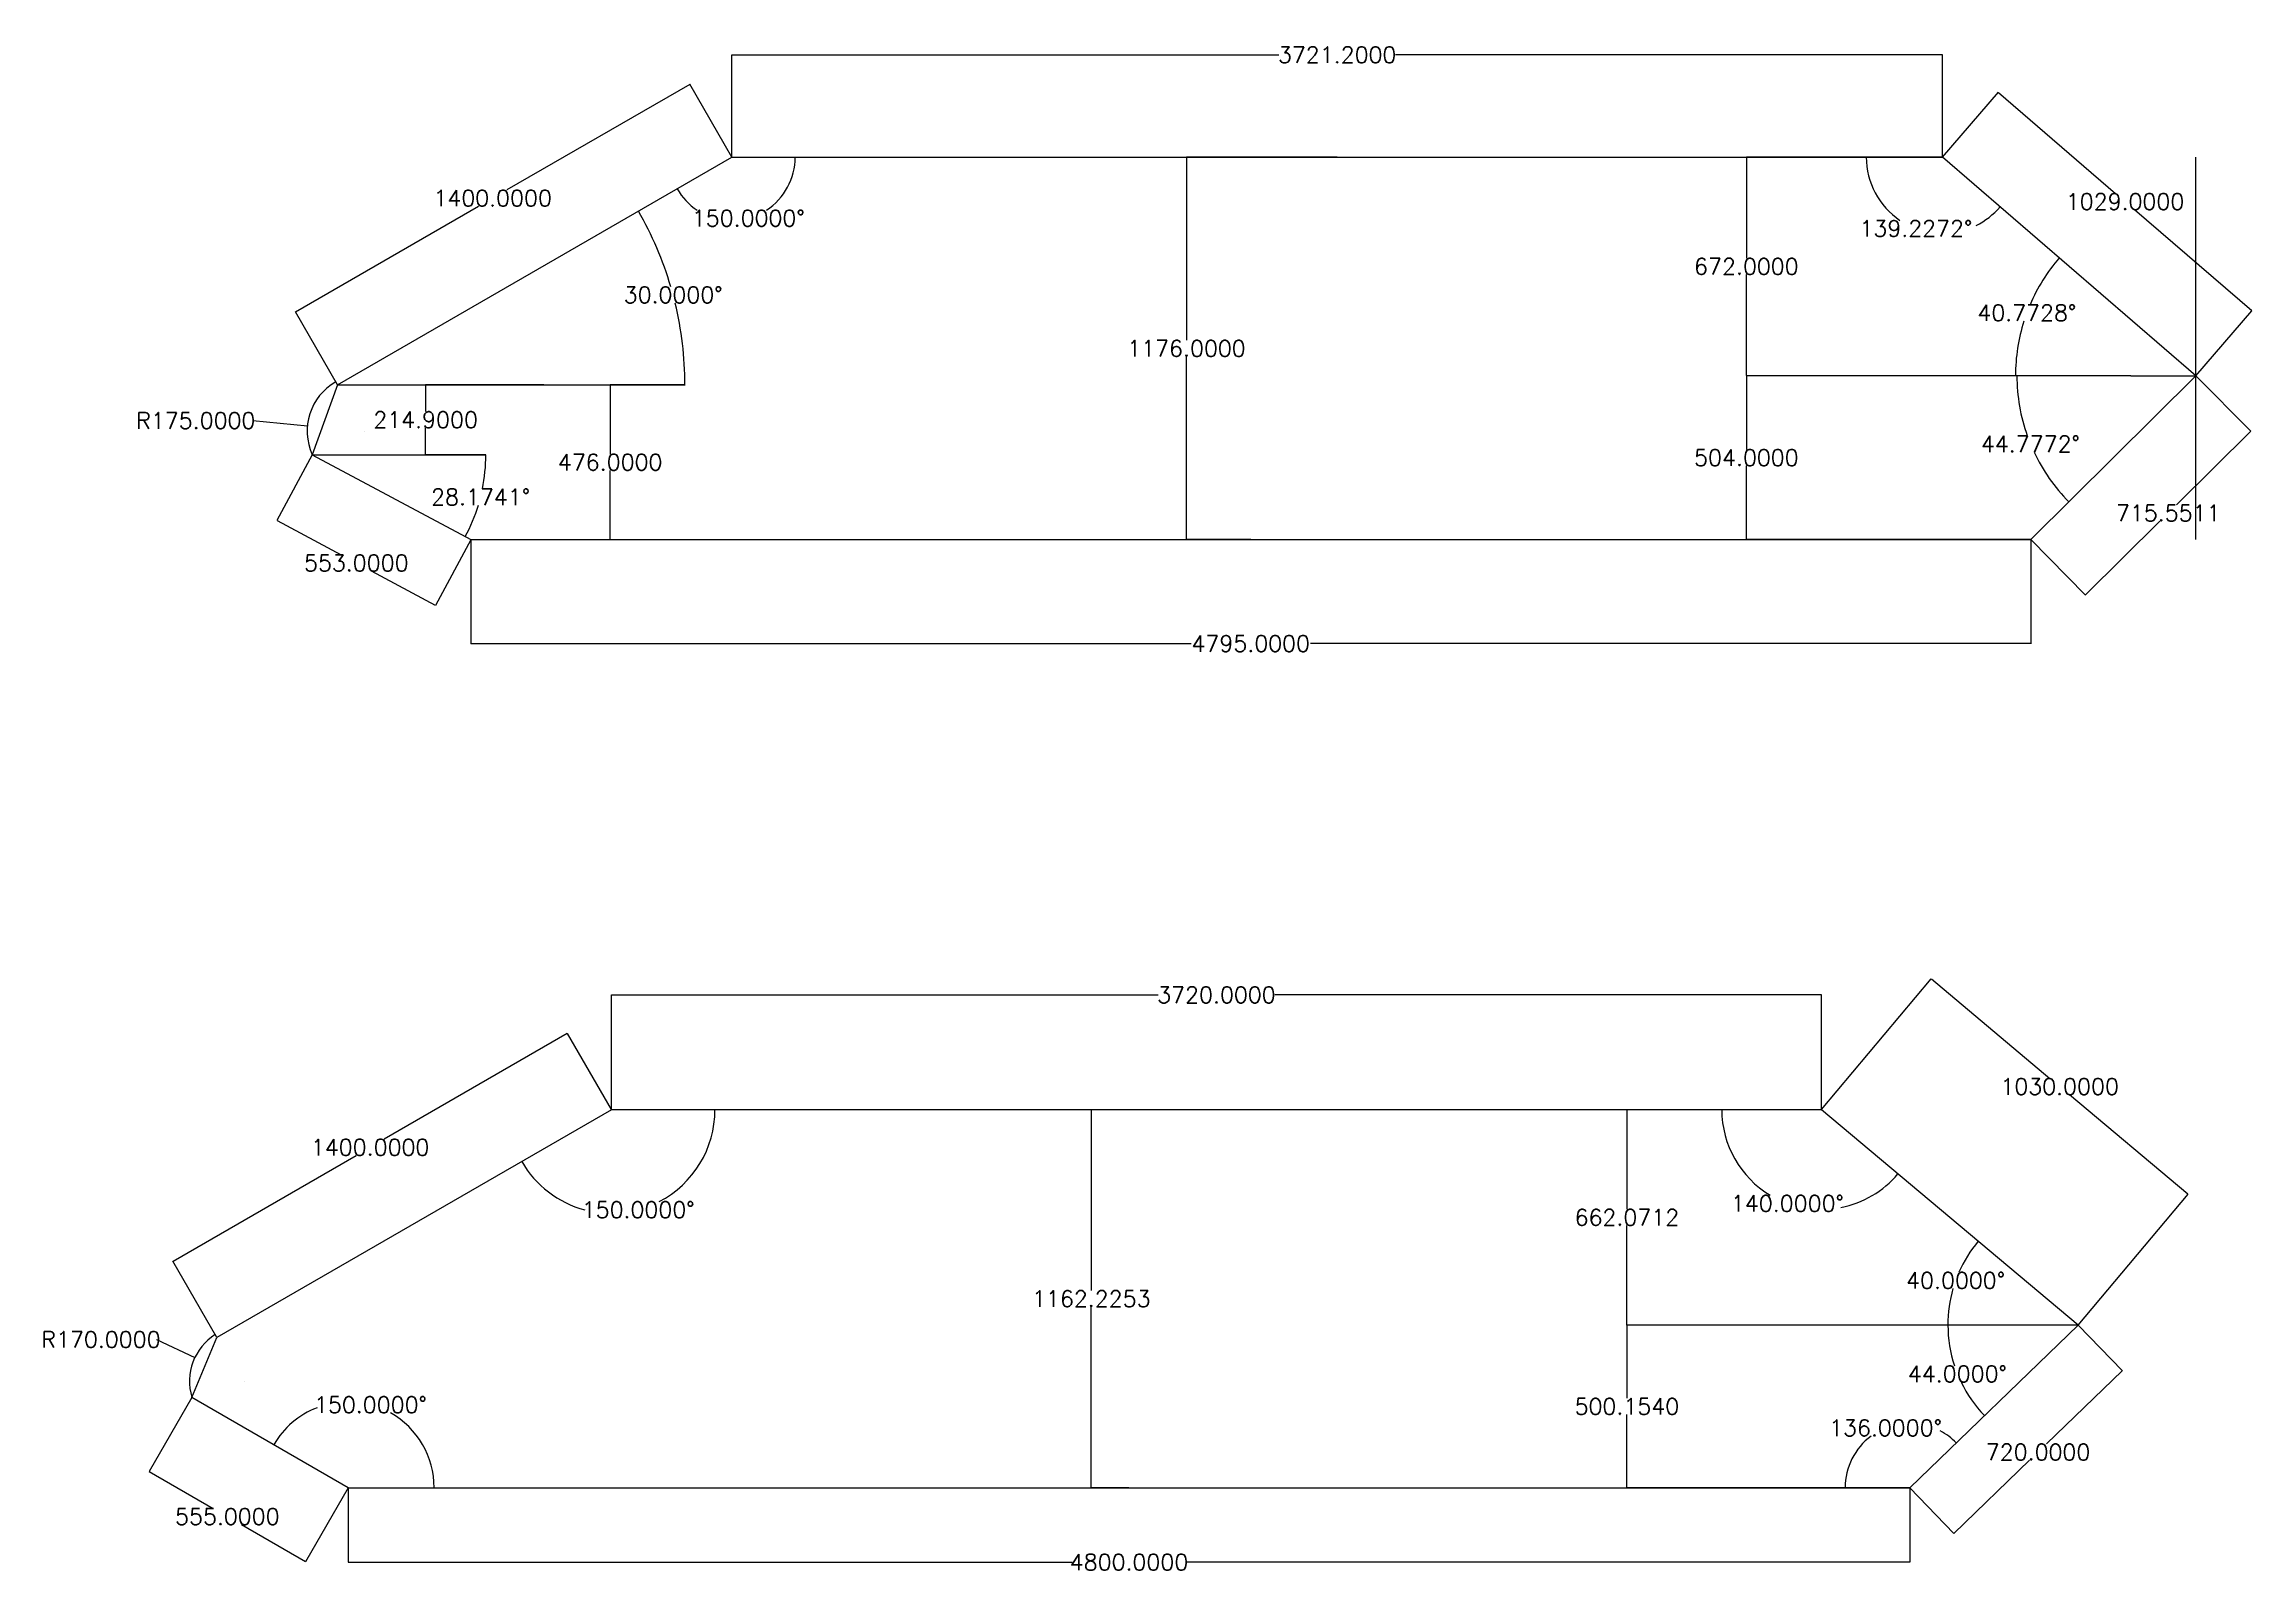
# Model space of a CAD drawing. Extents: x -935 to 5852, y -262 to 4438.
import ezdxf

# ---------------------------------------------------------------- set-up
doc = ezdxf.new("R2010")
doc.units = 0
doc.header["$MEASUREMENT"] = 0
doc.layers.get('0').update_dxf_attribs({"linetype": 'CONTINUOUS'})
doc.layers.get('DEFPOINTS').update_dxf_attribs({"linetype": 'CONTINUOUS'})
doc.styles.get("Standard").update_dxf_attribs({"font": 'TXT.SHX', "height": 50, "bigfont": 'BIGFONT.SHX'})
doc.dimstyles.get("Standard").update_dxf_attribs({"dimtxt": 0.18, "dimasz": 0.18, "dimexe": 0.18, "dimexo": 0.0625, "dimgap": 0.09, "dimtad": 0, "dimtih": 1, "dimtoh": 1, "dimdec": 4, "dimzin": 0, "dimtxsty": 'STANDARD', "dimcen": 0.09, "dimazin": 3, "dimtfac": 1, "dimtdec": 4, "dimtofl": 0, "dimtmove": 0, "dimatfit": 3, "dimtolj": 1, "dimtzin": 0})

# ---------------------------------------------------------------- blocks, each defined once
blk = doc.blocks.new('*D14')
at = {"color": 0, "linetype": 'BYBLOCK'}
for p, q in [((-3095, 1699.9), (-3095, 1380.2)), ((1700, 1699.9), (1700, 1380.2)), ((-3094.8, 1380.4), (-880.9, 1380.4)), ((1699.8, 1380.4), (-514.1, 1380.4))]:
    blk.add_line(p, q, dxfattribs=at)
for points in [[(-3094.8, 1380.5), (-3094.8, 1380.4), (-3095, 1380.4)], [(1699.8, 1380.5), (1699.8, 1380.4), (1700, 1380.4)]]:
    blk.add_solid(points, dxfattribs=at)
at = {"layer": 'DEFPOINTS', "color": 0, "linetype": 'BYBLOCK'}
for p in [(-3095, 1700), (1700, 1700), (1700, 1380.4)]:
    blk.add_point(p, dxfattribs=at)
at = {"color": 0, "linetype": 'BYBLOCK', "insert": (-697.5, 1380.4), "char_height": 50, "attachment_point": 5}
blk.add_mtext('\\A1;4795.0000', dxfattribs=at)
blk = doc.blocks.new('*D15')
at = {"color": 0, "linetype": 'BYBLOCK'}
for p, q in [((2208, 2204), (2376.8, 2033.8)), ((2376.6, 2033.8), (2148, 1807)), ((1700, 1700), (1868.9, 1529.8)), ((1868.9, 1530.1), (2097.4, 1756.8))]:
    blk.add_line(p, q, dxfattribs=at)
for points in [[(2376.5, 2033.8), (2376.6, 2033.8), (2376.7, 2033.9)], [(1868.9, 1530.1), (1868.9, 1530), (1868.7, 1529.9)]]:
    blk.add_solid(points, dxfattribs=at)
at = {"layer": 'DEFPOINTS', "color": 0, "linetype": 'BYBLOCK'}
for p in [(2207.9, 2204), (2376.7, 2033.9), (1700, 1700)]:
    blk.add_point(p, dxfattribs=at)
at = {"color": 0, "linetype": 'BYBLOCK', "insert": (2122.7, 1781.9), "char_height": 50, "attachment_point": 5}
blk.add_mtext('\\A1;715.5511', dxfattribs=at)
blk = doc.blocks.new('*D16')
at = {"color": 0, "linetype": 'BYBLOCK'}
for p, q in [((1428.7, 2876), (1600.5, 3075.3)), ((1600.5, 3075), (1960.9, 2764.2)), ((2379.5, 2403.2), (2019.1, 2714)), ((2208, 2204), (2379.8, 2403.3))]:
    blk.add_line(p, q, dxfattribs=at)
for points in [[(1600.5, 3075), (1600.5, 3075), (1600.4, 3075.1)], [(2379.5, 2403.3), (2379.5, 2403.2), (2379.7, 2403.1)]]:
    blk.add_solid(points, dxfattribs=at)
at = {"layer": 'DEFPOINTS', "color": 0, "linetype": 'BYBLOCK'}
for p in [(1600.4, 3075.1), (1428.7, 2876), (2207.9, 2204)]:
    blk.add_point(p, dxfattribs=at)
at = {"color": 0, "linetype": 'BYBLOCK', "insert": (1990, 2739.1), "char_height": 50, "attachment_point": 5}
blk.add_mtext('\\A1;1029.0000', dxfattribs=at)
blk = doc.blocks.new('*D17')
at = {"color": 0, "linetype": 'BYBLOCK'}
for p, q in [((-2292.5, 2876.1), (-2292.5, 3190.6)), ((-2292.4, 3190.4), (-611.2, 3190.4)), ((1428.5, 3190.4), (-252.7, 3190.4)), ((1428.7, 2876.1), (1428.7, 3190.6))]:
    blk.add_line(p, q, dxfattribs=at)
for points in [[(-2292.4, 3190.5), (-2292.4, 3190.4), (-2292.5, 3190.4)], [(1428.5, 3190.5), (1428.5, 3190.4), (1428.7, 3190.4)]]:
    blk.add_solid(points, dxfattribs=at)
at = {"layer": 'DEFPOINTS', "color": 0, "linetype": 'BYBLOCK'}
for p in [(1428.7, 3190.4), (-2292.5, 2876), (1428.7, 2876)]:
    blk.add_point(p, dxfattribs=at)
at = {"color": 0, "linetype": 'BYBLOCK', "insert": (-431.9, 3190.4), "char_height": 50, "attachment_point": 5}
blk.add_mtext('\\A1;3721.2000', dxfattribs=at)
blk = doc.blocks.new('*D18')
at = {"color": 0, "linetype": 'BYBLOCK'}
for p, q in [((-2421.9, 3099.7), (-2984.5, 2774.9)), ((-2292.6, 2876.1), (-2421.8, 3099.9)), ((-3634, 2399.9), (-3071.4, 2724.7)), ((-3505, 2176.1), (-3634.3, 2399.9))]:
    blk.add_line(p, q, dxfattribs=at)
for points in [[(-2421.9, 3099.7), (-2421.9, 3099.7), (-2421.7, 3099.8)], [(-3634, 2399.9), (-3634, 2399.9), (-3634.2, 2399.8)]]:
    blk.add_solid(points, dxfattribs=at)
at = {"layer": 'DEFPOINTS', "color": 0, "linetype": 'BYBLOCK'}
for p in [(-2421.7, 3099.8), (-2292.5, 2876), (-3505, 2176)]:
    blk.add_point(p, dxfattribs=at)
at = {"color": 0, "linetype": 'BYBLOCK', "insert": (-3028, 2749.8), "char_height": 50, "attachment_point": 5}
blk.add_mtext('\\A1;1400.0000', dxfattribs=at)
blk = doc.blocks.new('*D19')
at = {"color": 0, "linetype": 'BYBLOCK'}
for p, q in [((-3582.5, 1961), (-3691, 1758.6)), ((-3690.7, 1758.6), (-3494, 1653.3)), ((-3095, 1699.9), (-3203.5, 1497.5)), ((-3203.6, 1497.7), (-3400.3, 1603.1))]:
    blk.add_line(p, q, dxfattribs=at)
for points in [[(-3690.7, 1758.7), (-3690.7, 1758.6), (-3690.9, 1758.7)], [(-3203.5, 1497.7), (-3203.6, 1497.7), (-3203.4, 1497.6)]]:
    blk.add_solid(points, dxfattribs=at)
at = {"layer": 'DEFPOINTS', "color": 0, "linetype": 'BYBLOCK'}
for p in [(-3582.5, 1961.1), (-3690.9, 1758.7), (-3095, 1700)]:
    blk.add_point(p, dxfattribs=at)
at = {"color": 0, "linetype": 'BYBLOCK', "insert": (-3447.1, 1628.2), "char_height": 50, "attachment_point": 5}
blk.add_mtext('\\A1;553.0000', dxfattribs=at)
blk = doc.blocks.new('*D20')
at = {"color": 0, "linetype": 'BYBLOCK'}
blk.add_line((-3304.9, 2176), (-2436.5, 2176), dxfattribs=at)
for start, end in [(16.39789, 29.99035), (0.00965, 13.61119)]:
    blk.add_arc((-3505, 2176), 1068.2, start, end, dxfattribs=at)
for points in [[(-2579.8, 2710), (-2579.7, 2710), (-2579.8, 2710.1)], [(-2436.7, 2176.2), (-2436.8, 2176.2), (-2436.7, 2176)]]:
    blk.add_solid(points, dxfattribs=at)
at = {"layer": 'DEFPOINTS', "color": 0, "linetype": 'BYBLOCK'}
for p in [(-2292.5, 2876), (-2453, 2361.5), (-3505, 2176), (-3505, 2176), (-3305, 2176)]:
    blk.add_point(p, dxfattribs=at)
at = {"color": 0, "linetype": 'BYBLOCK', "insert": (-2473.1, 2452.5), "char_height": 50, "attachment_point": 5}
blk.add_mtext('\\A1;30.0000°', dxfattribs=at)
blk = doc.blocks.new('*D21')
at = {"color": 0, "linetype": 'BYBLOCK'}
blk.add_line((-3382.4, 1961.1), (-3048.6, 1961.1), dxfattribs=at)
for start, end in [(348.67461, 359.98067), (331.84525, 343.11747)]:
    blk.add_arc((-3582.5, 1961.1), 533.7, start, end, dxfattribs=at)
for points in [[(-3048.8, 1960.9), (-3048.8, 1960.9), (-3048.8, 1961.1)], [(-3111.9, 1709.3), (-3112, 1709.3), (-3112, 1709.1)]]:
    blk.add_solid(points, dxfattribs=at)
at = {"layer": 'DEFPOINTS', "color": 0, "linetype": 'BYBLOCK'}
for p in [(-3582.5, 1961.1), (-3582.5, 1961.1), (-3382.5, 1961.1), (-3077.2, 1789.3), (-3095, 1700)]:
    blk.add_point(p, dxfattribs=at)
at = {"color": 0, "linetype": 'BYBLOCK', "insert": (-3064.9, 1831.2), "char_height": 50, "attachment_point": 5}
blk.add_mtext('\\A1;28.1741°', dxfattribs=at)
blk = doc.blocks.new('*D22')
at = {"color": 0, "linetype": 'BYBLOCK'}
blk.add_line((2007.9, 2204), (1657.5, 2204), dxfattribs=at)
for start, end in [(180.01874, 199.59038), (205.24438, 224.75849)]:
    blk.add_arc((2207.9, 2204), 550.3, start, end, dxfattribs=at)
for points in [[(1657.6, 2203.8), (1657.7, 2203.8), (1657.6, 2204)], [(1817.2, 1816.5), (1817.2, 1816.5), (1817.3, 1816.4)]]:
    blk.add_solid(points, dxfattribs=at)
at = {"layer": 'DEFPOINTS', "color": 0, "linetype": 'BYBLOCK'}
for p in [(2007.9, 2204), (2207.9, 2204), (2207.9, 2204), (1676.2, 2062.3), (1700, 1700)]:
    blk.add_point(p, dxfattribs=at)
at = {"color": 0, "linetype": 'BYBLOCK', "insert": (1699.1, 1994.4), "char_height": 50, "attachment_point": 5}
blk.add_mtext('\\A1;44.7772°', dxfattribs=at)
blk = doc.blocks.new('*D23')
at = {"color": 0, "linetype": 'BYBLOCK'}
blk.add_line((2007.9, 2204), (1653, 2204), dxfattribs=at)
for start, end in [(139.24579, 156.82263), (162.35488, 179.98141)]:
    blk.add_arc((2207.9, 2204), 554.7, start, end, dxfattribs=at)
for points in [[(1787.7, 2566.2), (1787.7, 2566.1), (1787.8, 2566.3)], [(1653.2, 2204.2), (1653.2, 2204.2), (1653.2, 2204)]]:
    blk.add_solid(points, dxfattribs=at)
at = {"layer": 'DEFPOINTS', "color": 0, "linetype": 'BYBLOCK'}
for p in [(1428.7, 2876), (1714.5, 2457.4), (2007.9, 2204), (2207.9, 2204), (2207.9, 2204)]:
    blk.add_point(p, dxfattribs=at)
at = {"color": 0, "linetype": 'BYBLOCK', "insert": (1688, 2397.2), "char_height": 50, "attachment_point": 5}
blk.add_mtext('\\A1;40.7728°', dxfattribs=at)
blk = doc.blocks.new('*D24')
at = {"color": 0, "linetype": 'BYBLOCK'}
for start, end in [(180.04403, 236.12372), (296.22457, 319.18316)]:
    blk.add_arc((1428.7, 2876), 234.2, start, end, dxfattribs=at)
for points in [[(1194.4, 2875.8), (1194.5, 2875.8), (1194.4, 2876)], [(1605.9, 2722.9), (1605.9, 2722.9), (1606, 2723)]]:
    blk.add_solid(points, dxfattribs=at)
at = {"layer": 'DEFPOINTS', "color": 0, "linetype": 'BYBLOCK'}
for p in [(-2292.5, 2876), (1428.7, 2876), (1428.7, 2876), (1267.2, 2706.4), (2207.9, 2204)]:
    blk.add_point(p, dxfattribs=at)
at = {"color": 0, "linetype": 'BYBLOCK', "insert": (1347.1, 2656.5), "char_height": 50, "attachment_point": 5}
blk.add_mtext('\\A1;139.2272°', dxfattribs=at)
blk = doc.blocks.new('*D25')
at = {"color": 0, "linetype": 'BYBLOCK'}
for start, end in [(303.17143, 359.94702), (210.05298, 236.82857)]:
    blk.add_arc((-2292.5, 2876), 194.7, start, end, dxfattribs=at)
for points in [[(-2097.9, 2875.8), (-2097.8, 2875.8), (-2097.9, 2876)], [(-2461.1, 2778.5), (-2461, 2778.5), (-2461.1, 2778.7)]]:
    blk.add_solid(points, dxfattribs=at)
at = {"layer": 'DEFPOINTS', "color": 0, "linetype": 'BYBLOCK'}
for p in [(-2292.5, 2876), (-2292.5, 2876), (1428.7, 2876), (-2326.3, 2684.3), (-3505, 2176)]:
    blk.add_point(p, dxfattribs=at)
at = {"color": 0, "linetype": 'BYBLOCK', "insert": (-2242.1, 2688), "char_height": 50, "attachment_point": 5}
blk.add_mtext('\\A1;150.0000°', dxfattribs=at)
blk = doc.blocks.new('*D26')
at = {"color": 0, "linetype": 'BYBLOCK'}
for p, q in [((3039.9, 4090.5), (2576.6, 4090.5)), ((2576.8, 4090.3), (2576.8, 3527.6)), ((2576.8, 2914.7), (2576.8, 3477.4)), ((2774.3, 2914.5), (2576.6, 2914.5))]:
    blk.add_line(p, q, dxfattribs=at)
for points in [[(2576.8, 4090.3), (2576.8, 4090.3), (2576.8, 4090.5)], [(2576.8, 2914.7), (2576.8, 2914.7), (2576.8, 2914.5)]]:
    blk.add_solid(points, dxfattribs=at)
at = {"layer": 'DEFPOINTS', "color": 0, "linetype": 'BYBLOCK'}
for p in [(2576.8, 4090.5), (3039.9, 4090.5), (2774.4, 2914.5)]:
    blk.add_point(p, dxfattribs=at)
at = {"color": 0, "linetype": 'BYBLOCK', "insert": (2576.8, 3502.5), "char_height": 50, "attachment_point": 5}
blk.add_mtext('\\A1;1176.0000', dxfattribs=at)
blk = doc.blocks.new('*D27')
at = {"color": 0, "linetype": 'BYBLOCK'}
for p, q in [((1035.3, 3390.5), (805, 3390.5)), ((805.2, 3390.3), (805.2, 3177.6)), ((805.2, 2914.7), (805.2, 3127.4)), ((376.9, 2914.5), (805.4, 2914.5))]:
    blk.add_line(p, q, dxfattribs=at)
for points in [[(805.2, 3390.3), (805.2, 3390.3), (805.2, 3390.5)], [(805.2, 2914.7), (805.2, 2914.7), (805.2, 2914.5)]]:
    blk.add_solid(points, dxfattribs=at)
at = {"layer": 'DEFPOINTS', "color": 0, "linetype": 'BYBLOCK'}
for p in [(805.2, 3390.5), (1035.3, 3390.5), (376.9, 2914.5)]:
    blk.add_point(p, dxfattribs=at)
at = {"color": 0, "linetype": 'BYBLOCK', "insert": (805.2, 3152.5), "char_height": 50, "attachment_point": 5}
blk.add_mtext('\\A1;476.0000', dxfattribs=at)
blk = doc.blocks.new('*D28')
at = {"color": 0, "linetype": 'BYBLOCK'}
for p, q in [((601.1, 3390.5), (237.6, 3390.5)), ((237.8, 3390.3), (237.8, 3308.1)), ((237.8, 3175.8), (237.8, 3258)), ((423, 3175.6), (237.6, 3175.6))]:
    blk.add_line(p, q, dxfattribs=at)
for points in [[(237.8, 3390.3), (237.8, 3390.3), (237.8, 3390.5)], [(237.8, 3175.8), (237.8, 3175.8), (237.8, 3175.6)]]:
    blk.add_solid(points, dxfattribs=at)
at = {"layer": 'DEFPOINTS', "color": 0, "linetype": 'BYBLOCK'}
for p in [(237.8, 3390.5), (601.1, 3390.5), (423, 3175.6)]:
    blk.add_point(p, dxfattribs=at)
at = {"color": 0, "linetype": 'BYBLOCK', "insert": (237.8, 3283.1), "char_height": 50, "attachment_point": 5}
blk.add_mtext('\\A1;214.9000', dxfattribs=at)
blk = doc.blocks.new('*D29')
at = {"color": 0, "linetype": 'BYBLOCK'}
for p, q in [((5479.7, 3418.5), (4297.8, 3418.5)), ((4297.9, 3418.3), (4297.9, 3191.6)), ((4297.9, 2914.7), (4297.9, 3141.4)), ((5171.8, 2914.5), (4297.8, 2914.5))]:
    blk.add_line(p, q, dxfattribs=at)
for points in [[(4297.9, 3418.3), (4298, 3418.3), (4297.9, 3418.5)], [(4297.9, 2914.7), (4298, 2914.7), (4297.9, 2914.5)]]:
    blk.add_solid(points, dxfattribs=at)
at = {"layer": 'DEFPOINTS', "color": 0, "linetype": 'BYBLOCK'}
for p in [(5479.7, 3418.5), (4297.9, 2914.5), (5171.9, 2914.5)]:
    blk.add_point(p, dxfattribs=at)
at = {"color": 0, "linetype": 'BYBLOCK', "insert": (4297.9, 3166.5), "char_height": 50, "attachment_point": 5}
blk.add_mtext('\\A1;504.0000', dxfattribs=at)
blk = doc.blocks.new('*D30')
at = {"color": 0, "linetype": 'BYBLOCK'}
for p, q in [((4900.5, 4090.5), (4297.8, 4090.5)), ((4297.9, 4090.3), (4297.9, 3779.6)), ((4297.9, 3418.7), (4297.9, 3729.4)), ((5479.6, 3418.5), (4297.8, 3418.5))]:
    blk.add_line(p, q, dxfattribs=at)
for points in [[(4297.9, 4090.3), (4298, 4090.3), (4297.9, 4090.5)], [(4297.9, 3418.7), (4298, 3418.7), (4297.9, 3418.5)]]:
    blk.add_solid(points, dxfattribs=at)
at = {"layer": 'DEFPOINTS', "color": 0, "linetype": 'BYBLOCK'}
for p in [(4297.9, 4090.5), (4900.5, 4090.5), (5479.7, 3418.5)]:
    blk.add_point(p, dxfattribs=at)
at = {"color": 0, "linetype": 'BYBLOCK', "insert": (4297.9, 3754.5), "char_height": 50, "attachment_point": 5}
blk.add_mtext('\\A1;672.0000', dxfattribs=at)
blk = doc.blocks.new('*D33')
at = {"color": 0, "linetype": 'BYBLOCK'}
for p, q in [((4528.9, 1162.3), (4866.3, 1564.4)), ((4866.4, 1564.1), (5230.8, 1258.3)), ((5655.1, 902.3), (5290.6, 1208.1)), ((5318, 500.2), (5655.4, 902.3))]:
    blk.add_line(p, q, dxfattribs=at)
for points in [[(4866.4, 1564.1), (4866.3, 1564.1), (4866.2, 1564.2)], [(5655.1, 902.3), (5655.1, 902.2), (5655.2, 902.2)]]:
    blk.add_solid(points, dxfattribs=at)
at = {"layer": 'DEFPOINTS', "color": 0, "linetype": 'BYBLOCK'}
for p in [(4528.9, 1162.2), (5655.2, 902.2), (5317.9, 500.2)]:
    blk.add_point(p, dxfattribs=at)
at = {"color": 0, "linetype": 'BYBLOCK', "insert": (5260.7, 1233.2), "char_height": 50, "attachment_point": 5}
blk.add_mtext('\\A1;1030.0000', dxfattribs=at)
blk = doc.blocks.new('*D34')
at = {"color": 0, "linetype": 'BYBLOCK'}
for p, q in [((5318, 500.1), (5453.6, 359.7)), ((5453.3, 359.7), (5220.5, 134.8)), ((4935.6, -140.2), (5168.5, 84.7)), ((4800, 0), (4935.6, -140.5))]:
    blk.add_line(p, q, dxfattribs=at)
for points in [[(5453.3, 359.7), (5453.3, 359.7), (5453.4, 359.8)], [(4935.6, -140.2), (4935.7, -140.2), (4935.5, -140.3)]]:
    blk.add_solid(points, dxfattribs=at)
at = {"layer": 'DEFPOINTS', "color": 0, "linetype": 'BYBLOCK'}
for p in [(5317.9, 500.2), (4800, 0), (4935.5, -140.3)]:
    blk.add_point(p, dxfattribs=at)
at = {"color": 0, "linetype": 'BYBLOCK', "insert": (5194.5, 109.7), "char_height": 50, "attachment_point": 5}
blk.add_mtext('\\A1;720.0000', dxfattribs=at)
blk = doc.blocks.new('*D35')
at = {"color": 0, "linetype": 'BYBLOCK'}
for p, q in [((0, -0.1), (0, -228.9)), ((4800, -0.1), (4800, -228.9)), ((0.2, -228.8), (2224.9, -228.8)), ((4799.8, -228.8), (2575.1, -228.8))]:
    blk.add_line(p, q, dxfattribs=at)
for points in [[(0.2, -228.7), (0.2, -228.8), (0, -228.8)], [(4799.8, -228.7), (4799.8, -228.8), (4800, -228.8)]]:
    blk.add_solid(points, dxfattribs=at)
at = {"layer": 'DEFPOINTS', "color": 0, "linetype": 'BYBLOCK'}
for p in [(0, 0), (4800, 0), (0, -228.8)]:
    blk.add_point(p, dxfattribs=at)
at = {"color": 0, "linetype": 'BYBLOCK', "insert": (2400, -228.8), "char_height": 50, "attachment_point": 5}
blk.add_mtext('\\A1;4800.0000', dxfattribs=at)
blk = doc.blocks.new('*D36')
at = {"color": 0, "linetype": 'BYBLOCK'}
for p, q in [((673.5, 1396.4), (110.9, 1071.6)), ((808.9, 1162.3), (673.6, 1396.6)), ((-538.6, 696.6), (24, 1021.4)), ((-403.6, 462.3), (-538.9, 696.6))]:
    blk.add_line(p, q, dxfattribs=at)
for points in [[(673.5, 1396.4), (673.5, 1396.4), (673.7, 1396.5)], [(-538.6, 696.6), (-538.6, 696.5), (-538.8, 696.5)]]:
    blk.add_solid(points, dxfattribs=at)
at = {"layer": 'DEFPOINTS', "color": 0, "linetype": 'BYBLOCK'}
for p in [(673.7, 1396.5), (808.9, 1162.2), (-403.5, 462.2)]:
    blk.add_point(p, dxfattribs=at)
at = {"color": 0, "linetype": 'BYBLOCK', "insert": (67.4, 1046.5), "char_height": 50, "attachment_point": 5}
blk.add_mtext('\\A1;1400.0000', dxfattribs=at)
blk = doc.blocks.new('*D37')
at = {"color": 0, "linetype": 'BYBLOCK'}
for p, q in [((808.9, 1162.3), (808.9, 1515.3)), ((809.1, 1515.1), (2489.6, 1515.1)), ((4528.7, 1515.1), (2848.2, 1515.1)), ((4528.9, 1162.3), (4528.9, 1515.3))]:
    blk.add_line(p, q, dxfattribs=at)
for points in [[(809.1, 1515.1), (809.1, 1515), (808.9, 1515.1)], [(4528.7, 1515.1), (4528.7, 1515), (4528.9, 1515.1)]]:
    blk.add_solid(points, dxfattribs=at)
at = {"layer": 'DEFPOINTS', "color": 0, "linetype": 'BYBLOCK'}
for p in [(4528.9, 1515.1), (808.9, 1162.2), (4528.9, 1162.2)]:
    blk.add_point(p, dxfattribs=at)
at = {"color": 0, "linetype": 'BYBLOCK', "insert": (2668.9, 1515.1), "char_height": 50, "attachment_point": 5}
blk.add_mtext('\\A1;3720.0000', dxfattribs=at)
blk = doc.blocks.new('*D38')
at = {"color": 0, "linetype": 'BYBLOCK'}
for p, q in [((-480.7, 277.4), (-612, 50)), ((-611.7, 50.1), (-415, -63.5)), ((0, -0.1), (-131.3, -227.5)), ((-131.4, -227.2), (-328.1, -113.7))]:
    blk.add_line(p, q, dxfattribs=at)
for points in [[(-611.7, 50.1), (-611.8, 50), (-611.9, 50.2)], [(-131.4, -227.2), (-131.4, -227.3), (-131.3, -227.3)]]:
    blk.add_solid(points, dxfattribs=at)
at = {"layer": 'DEFPOINTS', "color": 0, "linetype": 'BYBLOCK'}
for p in [(-480.6, 277.5), (0, 0), (-131.3, -227.3)]:
    blk.add_point(p, dxfattribs=at)
at = {"color": 0, "linetype": 'BYBLOCK', "insert": (-371.6, -88.6), "char_height": 50, "attachment_point": 5}
blk.add_mtext('\\A1;555.0000', dxfattribs=at)
blk = doc.blocks.new('*D39')
at = {"color": 0, "linetype": 'BYBLOCK'}
for p, q in [((-293.4, 3280.6), (-293.3, 3280.6)), ((-293.3, 3280.6), (-125.4, 3264.5)), ((48.7, 3247.8), (48.9, 3247.8)), ((48.8, 3247.7), (48.8, 3247.9))]:
    blk.add_line(p, q, dxfattribs=at)
blk.add_solid([(-125.6, 3264.6), (-125.6, 3264.5), (-125.4, 3264.5)], dxfattribs=at)
at = {"layer": 'DEFPOINTS', "color": 0, "linetype": 'BYBLOCK'}
for p in [(-125.4, 3264.5), (48.8, 3247.8)]:
    blk.add_point(p, dxfattribs=at)
at = {"color": 0, "linetype": 'BYBLOCK', "insert": (-468.5, 3280.6), "char_height": 50, "attachment_point": 5}
blk.add_mtext('\\A1;R175.0000', dxfattribs=at)
blk = doc.blocks.new('*D40')
at = {"color": 0, "linetype": 'BYBLOCK'}
for start, end in [(126.78854, 179.94807), (44.05193, 61.74248)]:
    blk.add_arc((4800, 0), 198.6, start, end, dxfattribs=at)
for points in [[(4942.8, 138.1), (4942.7, 138.1), (4942.9, 138)], [(4601.4, 0.2), (4601.4, 0.2), (4601.4, 0)]]:
    blk.add_solid(points, dxfattribs=at)
at = {"layer": 'DEFPOINTS', "color": 0, "linetype": 'BYBLOCK'}
for p in [(5317.9, 500.2), (4802.3, 198.6), (0, 0), (4800, 0), (4800, 0)]:
    blk.add_point(p, dxfattribs=at)
at = {"color": 0, "linetype": 'BYBLOCK', "insert": (4725.6, 184.1), "char_height": 50, "attachment_point": 5}
blk.add_mtext('\\A1;136.0000°', dxfattribs=at)
blk = doc.blocks.new('*D41')
at = {"color": 0, "linetype": 'BYBLOCK'}
for start, end in [(180.03362, 239.08108), (281.15609, 319.96638)]:
    blk.add_arc((4528.9, 1162.2), 306.7, start, end, dxfattribs=at)
for points in [[(4222.1, 1162), (4222.2, 1162), (4222.2, 1162.2)], [(4763.7, 964.9), (4763.8, 964.9), (4763.9, 965.1)]]:
    blk.add_solid(points, dxfattribs=at)
at = {"layer": 'DEFPOINTS', "color": 0, "linetype": 'BYBLOCK'}
for p in [(808.9, 1162.2), (4528.9, 1162.2), (4528.9, 1162.2), (4318.4, 939.1), (5317.9, 500.2)]:
    blk.add_point(p, dxfattribs=at)
at = {"color": 0, "linetype": 'BYBLOCK', "insert": (4424, 874), "char_height": 50, "attachment_point": 5}
blk.add_mtext('\\A1;140.0000°', dxfattribs=at)
blk = doc.blocks.new('*D42')
at = {"color": 0, "linetype": 'BYBLOCK'}
for start, end in [(297.48283, 359.96762), (210.03238, 255.11333)]:
    blk.add_arc((808.9, 1162.2), 318.5, start, end, dxfattribs=at)
for points in [[(1127.4, 1162), (1127.4, 1162), (1127.4, 1162.2)], [(533.1, 1002.8), (533.2, 1002.8), (533.1, 1003)]]:
    blk.add_solid(points, dxfattribs=at)
at = {"layer": 'DEFPOINTS', "color": 0, "linetype": 'BYBLOCK'}
for p in [(808.9, 1162.2), (808.9, 1162.2), (4528.9, 1162.2), (753.6, 848.6), (-403.5, 462.2)]:
    blk.add_point(p, dxfattribs=at)
at = {"color": 0, "linetype": 'BYBLOCK', "insert": (891.3, 854.6), "char_height": 50, "attachment_point": 5}
blk.add_mtext('\\A1;150.0000°', dxfattribs=at)
blk = doc.blocks.new('*D43')
at = {"color": 0, "linetype": 'BYBLOCK'}
for start, end in [(111.27474, 149.96097), (0.03903, 60.57134)]:
    blk.add_arc((0, 0), 264.2, start, end, dxfattribs=at)
for points in [[(-228.7, 132.3), (-228.8, 132.3), (-228.8, 132.1)], [(264.3, 0.2), (264.2, 0.2), (264.2, 0)]]:
    blk.add_solid(points, dxfattribs=at)
at = {"layer": 'DEFPOINTS', "color": 0, "linetype": 'BYBLOCK'}
for p in [(-480.6, 277.5), (169.8, 202.4), (0, 0), (0, 0), (4800, 0)]:
    blk.add_point(p, dxfattribs=at)
at = {"color": 0, "linetype": 'BYBLOCK', "insert": (68.4, 255.2), "char_height": 50, "attachment_point": 5}
blk.add_mtext('\\A1;150.0000°', dxfattribs=at)
blk = doc.blocks.new('*D44')
at = {"color": 0, "linetype": 'BYBLOCK'}
for p, q in [((-589.1, 455.8), (-588.9, 455.8)), ((-588.9, 455.8), (-471.6, 400)), ((-318.1, 327), (-317.9, 327)), ((-318, 326.9), (-318, 327.1))]:
    blk.add_line(p, q, dxfattribs=at)
blk.add_solid([(-471.7, 400.1), (-471.7, 400), (-471.6, 400)], dxfattribs=at)
at = {"layer": 'DEFPOINTS', "color": 0, "linetype": 'BYBLOCK'}
for p in [(-471.6, 400), (-318, 327)]:
    blk.add_point(p, dxfattribs=at)
at = {"color": 0, "linetype": 'BYBLOCK', "insert": (-760, 455.8), "char_height": 50, "attachment_point": 5}
blk.add_mtext('\\A1;R170.0000', dxfattribs=at)
blk = doc.blocks.new('*D45')
at = {"color": 0, "linetype": 'BYBLOCK'}
for p, q in [((4528.8, 1162.2), (3930.4, 1162.2)), ((3930.5, 1162), (3930.5, 856.3)), ((3930.5, 500.3), (3930.5, 806.1)), ((5317.9, 500.2), (3930.4, 500.2))]:
    blk.add_line(p, q, dxfattribs=at)
for points in [[(3930.5, 1162), (3930.6, 1162), (3930.5, 1162.2)], [(3930.5, 500.3), (3930.6, 500.3), (3930.5, 500.2)]]:
    blk.add_solid(points, dxfattribs=at)
at = {"layer": 'DEFPOINTS', "color": 0, "linetype": 'BYBLOCK'}
for p in [(3930.5, 1162.2), (4528.9, 1162.2), (5317.9, 500.2)]:
    blk.add_point(p, dxfattribs=at)
at = {"color": 0, "linetype": 'BYBLOCK', "insert": (3930.5, 831.2), "char_height": 50, "attachment_point": 5}
blk.add_mtext('\\A1;662.0712', dxfattribs=at)
blk = doc.blocks.new('*D46')
at = {"color": 0, "linetype": 'BYBLOCK'}
for p, q in [((5317.8, 500.2), (3930.4, 500.2)), ((3930.5, 500), (3930.5, 275.2)), ((3930.5, 0.2), (3930.5, 225)), ((4799.9, 0), (3930.4, 0))]:
    blk.add_line(p, q, dxfattribs=at)
for points in [[(3930.5, 500), (3930.6, 500), (3930.5, 500.2)], [(3930.5, 0.2), (3930.6, 0.2), (3930.5, 0)]]:
    blk.add_solid(points, dxfattribs=at)
at = {"layer": 'DEFPOINTS', "color": 0, "linetype": 'BYBLOCK'}
for p in [(5317.9, 500.2), (3930.5, 0), (4800, 0)]:
    blk.add_point(p, dxfattribs=at)
at = {"color": 0, "linetype": 'BYBLOCK', "insert": (3930.5, 250.1), "char_height": 50, "attachment_point": 5}
blk.add_mtext('\\A1;500.1540', dxfattribs=at)
blk = doc.blocks.new('*D49')
at = {"color": 0, "linetype": 'BYBLOCK'}
for p, q in [((2668.8, 1162.2), (2283.9, 1162.2)), ((2284.1, 1162), (2284.1, 606.2)), ((2284.1, 0.2), (2284.1, 556)), ((2399.9, 0), (2283.9, 0))]:
    blk.add_line(p, q, dxfattribs=at)
for points in [[(2284, 1162), (2284.1, 1162), (2284.1, 1162.2)], [(2284, 0.2), (2284.1, 0.2), (2284.1, 0)]]:
    blk.add_solid(points, dxfattribs=at)
at = {"layer": 'DEFPOINTS', "color": 0, "linetype": 'BYBLOCK'}
for p in [(2668.9, 1162.2), (2284.1, 0), (2400, 0)]:
    blk.add_point(p, dxfattribs=at)
at = {"color": 0, "linetype": 'BYBLOCK', "insert": (2284.1, 581.1), "char_height": 50, "attachment_point": 5}
blk.add_mtext('\\A1;1162.2253', dxfattribs=at)
blk = doc.blocks.new('*D50')
at = {"color": 0, "linetype": 'BYBLOCK'}
blk.add_line((5217.9, 500.1), (4916.6, 500.1), dxfattribs=at)
for start, end in [(140.02571, 156.13657), (163.77069, 179.97429)]:
    blk.add_arc((5318, 500.1), 401.2, start, end, dxfattribs=at)
for points in [[(5010.5, 757.9), (5010.6, 757.8), (5010.6, 758)], [(4916.8, 500.3), (4916.8, 500.3), (4916.8, 500.1)]]:
    blk.add_solid(points, dxfattribs=at)
at = {"layer": 'DEFPOINTS', "color": 0, "linetype": 'BYBLOCK'}
for p in [(4528.9, 1162.2), (4959.5, 680.2), (5218, 500.1), (5317.9, 500.2), (5318, 500.1)]:
    blk.add_point(p, dxfattribs=at)
at = {"color": 0, "linetype": 'BYBLOCK', "insert": (4941, 637.3), "char_height": 50, "attachment_point": 5}
blk.add_mtext('\\A1;40.0000°', dxfattribs=at)
blk = doc.blocks.new('*D51')
at = {"color": 0, "linetype": 'BYBLOCK'}
blk.add_line((5217.9, 500.1), (4917.1, 500.1), dxfattribs=at)
for start, end in [(180.02575, 198.17798), (205.92813, 223.97425)]:
    blk.add_arc((5317.9, 500.1), 400.6, start, end, dxfattribs=at)
for points in [[(4917.3, 499.9), (4917.3, 499.9), (4917.3, 500.1)], [(5029.6, 222), (5029.6, 222), (5029.7, 221.9)]]:
    blk.add_solid(points, dxfattribs=at)
at = {"layer": 'DEFPOINTS', "color": 0, "linetype": 'BYBLOCK'}
for p in [(5218, 500.1), (5317.9, 500.2), (5318, 500.1), (4930.4, 398.7), (4800, 0)]:
    blk.add_point(p, dxfattribs=at)
at = {"color": 0, "linetype": 'BYBLOCK', "insert": (4946.5, 350.1), "char_height": 50, "attachment_point": 5}
blk.add_mtext('\\A1;44.0000°', dxfattribs=at)

msp = doc.modelspace()

# ---------------------------------------------------------------- linework, layer by layer
for p, q in [((-33.11287, 3390.50926), (1179.32269, 4090.50926)), ((1179.32269, 4090.50926), (4900.52269, 4090.50926)), ((5679.78966, 3418.50926), (4900.52269, 4090.50926)), ((5679.78966, 2914.50926), (5679.78966, 4090.50926)), ((573.10491, 3740.50926), (573.10491, 3740.50926)), ((573.10491, 3740.50926), (573.10491, 3740.50926)), ((-33.11287, 3390.50926), (-38.36287, 3399.60253)), ((5171.85519, 2914.50926), (5679.78966, 3418.50926)), ((5479.78966, 3418.50926), (5679.78966, 3418.50926)), ((-33.11287, 3390.50926), (-110.62383, 3175.60926)), ((-33.11287, 3390.50926), (166.88713, 3390.50926)), ((-110.62383, 3175.60926), (376.85519, 2914.50926)), ((-110.62383, 3175.60926), (89.37617, 3175.60926)), ((376.85519, 2914.50926), (5171.85519, 2914.50926)), ((808.89888, 1162.22526), (-403.53669, 462.22526)), ((4528.89888, 1162.22526), (808.89888, 1162.22526)), ((5317.92466, 500.15403), (4528.89888, 1162.22526)), ((4800, 0), (5317.92466, 500.15403)), ((5317.96807, 500.10907), (5217.96807, 500.10907)), ((-480.6441, 277.5), (-403.53669, 462.22526)), ((-403.53669, 462.22526), (-408.53669, 470.88552)), ((0, 0), (-480.6441, 277.5)), ((0, 0), (4800, 0))]:
    msp.add_line(p, q)
for centre, radius, start, end in [((48.77449, 3247.83929), 175, 119.862995944, 204.377263364), ((-318.00859, 326.99436), 170, 122.175757382, 196.926417169)]:
    msp.add_arc(centre, radius, start, end)

# ---------------------------------------------------------------- dimensions: what is measured, and where the dimension line sits
for p1, p2, distance, picture, middle in [((1179.32269, 4090.50926), (4900.52269, 4090.50926), 314.42311, '*D17', (3039.92269, 4404.93237)), ((-33.11287, 3390.50926), (1179.32269, 4090.50926), 258.41275, '*D18', (443.89854, 3964.30127)), ((5679.78966, 3418.50926), (4900.52269, 4090.50926), -262.94062, '*D16', (5461.8725, 3953.63554)), ((5171.85519, 2914.50926), (5679.78966, 3418.50926), -239.57785, '*D15', (5594.5696, 2996.44475)), ((376.85519, 2914.50926), (-110.62383, 3175.60926), 229.57425, '*D19', (24.72176, 2842.68561))]:
    dim = msp.add_aligned_dim(p1=p1, p2=p2, distance=distance, dimstyle='STANDARD')
    dim.commit()
    dim.dimension.update_dxf_attribs({"geometry": picture, "text_midpoint": middle, "insert": (3471.85519, 1214.50926)})
for base, line1, line2, picture, middle in [((1018.90397, 3576.00821), ((-33.11287, 3390.50926), (166.88713, 3390.50926)), ((-33.11287, 3390.50926), (1179.32269, 4090.50926)), '*D20', (998.73343, 3666.99164)), ((1145.51959, 3898.80235), ((1179.32269, 4090.50926), (4900.52269, 4090.50926)), ((-33.11287, 3390.50926), (1179.32269, 4090.50926)), '*D25', (1229.70552, 3902.47799)), ((4739.02689, 3920.86822), ((1179.32269, 4090.50926), (4900.52269, 4090.50926)), ((5679.78966, 3418.50926), (4900.52269, 4090.50926)), '*D24', (4818.93228, 3870.95977)), ((5186.32393, 3671.91884), ((5479.78966, 3418.50926), (5679.78966, 3418.50926)), ((5679.78966, 3418.50926), (4900.52269, 4090.50926)), '*D23', (5159.80579, 3611.74907)), ((5148.05678, 3276.77022), ((5479.78966, 3418.50926), (5679.78966, 3418.50926)), ((5171.85519, 2914.50926), (5679.78966, 3418.50926)), '*D22', (5170.97055, 3208.90742)), ((394.61779, 3003.78105), ((-110.62383, 3175.60926), (89.37617, 3175.60926)), ((-110.62383, 3175.60926), (376.85519, 2914.50926)), '*D21', (406.98841, 3045.71855))]:
    dim = msp.add_angular_dim_2l(base=base, line1=line1, line2=line2, dimstyle='STANDARD')
    dim.commit()
    dim.dimension.update_dxf_attribs({"geometry": picture, "text_midpoint": middle, "insert": (3471.85519, 1214.50926)})
for base, p1, p2, picture, middle in [((2576.79172, 4090.50926), (2774.35519, 2914.50926), (3039.92269, 4090.50926), '*D26', (2576.79172, 3502.50926)), ((4297.94803, 4090.50926), (5479.66466, 3418.50926), (4900.52269, 4090.50926), '*D30', (4297.94803, 3754.50926)), ((4297.94803, 2914.50926), (5479.72716, 3418.50926), (5171.85519, 2914.50926), '*D29', (4297.94803, 3166.50926)), ((237.78445, 3390.50926), (423.03714, 3175.60926), (601.13133, 3390.50926), '*D28', (237.78445, 3283.05926)), ((805.19862, 3390.50926), (376.85519, 2914.50926), (1035.31302, 3390.50926), '*D27', (805.19862, 3152.50926)), ((2284.05709, 0), (2668.89888, 1162.22526), (2400, 0), '*D49', (2284.05709, 581.11263)), ((3930.53211, 1162.22526), (5317.92466, 500.15403), (4528.89888, 1162.22526), '*D45', (3930.53211, 831.18965)), ((3930.53211, 0), (5317.86216, 500.15403), (4800, 0), '*D46', (3930.53211, 250.07701))]:
    dim = msp.add_linear_dim(base=base, p1=p1, p2=p2, angle=90, dimstyle='STANDARD')
    dim.commit()
    dim.dimension.update_dxf_attribs({"geometry": picture, "text_midpoint": middle})
for center, mpoint, picture, middle in [((48.77449, 3247.83929), (-125.42813, 3264.52601), '*D39', (-468.52324, 3280.60183)), ((-318.00859, 326.99436), (-471.55145, 399.96417), '*D44', (-760.04517, 455.75285))]:
    dim = msp.add_radius_dim(center=center, mpoint=mpoint, dimstyle='STANDARD')
    dim.commit()
    dim.dimension.update_dxf_attribs({"geometry": picture, "text_midpoint": middle, "dimtype": 164})
dim = msp.add_linear_dim(base=(5171.85519, 2594.92945), p1=(376.85519, 2914.50926), p2=(5171.85519, 2914.50926), dimstyle='STANDARD')
dim.commit()
dim.dimension.update_dxf_attribs({"geometry": '*D14', "text_midpoint": (2774.35519, 2594.92945), "insert": (3471.85519, 1214.50926)})
for p1, p2, distance, picture, middle in [((4528.89888, 1162.22526), (5317.92466, 500.15403), 524.77666, '*D33', (5260.73171, 1233.19189)), ((808.89888, 1162.22526), (4528.89888, 1162.22526), 352.84595, '*D37', (2668.89888, 1515.07122)), ((-403.53669, 462.22526), (808.89888, 1162.22526), 270.49209, '*D36', (67.43505, 1046.47828)), ((5317.92466, 500.15403), (4800, 0), 195.08157, '*D34', (5194.47738, 109.74707)), ((-480.6441, 277.5), (0, 0), -262.50656, '*D38', (-371.57533, -88.58735)), ((4800, 0), (0, 0), 228.76037, '*D35', (2400, -228.76037))]:
    dim = msp.add_aligned_dim(p1=p1, p2=p2, distance=distance, dimstyle='STANDARD')
    dim.commit()
    dim.dimension.update_dxf_attribs({"geometry": picture, "text_midpoint": middle})
for base, line1, line2, picture, middle in [((753.59275, 848.56859), ((4528.89888, 1162.22526), (808.89888, 1162.22526)), ((808.89888, 1162.22526), (-403.53669, 462.22526)), '*D42', (891.33154, 854.5824)), ((4318.4055, 939.11532), ((4528.89888, 1162.22526), (808.89888, 1162.22526)), ((5317.92466, 500.15403), (4528.89888, 1162.22526)), '*D41', (4423.9898, 873.98995)), ((4959.4554, 680.166), ((5317.92466, 500.15403), (4528.89888, 1162.22526)), ((5317.96807, 500.10907), (5217.96807, 500.10907)), '*D50', (4940.97627, 637.32656)), ((4802.31079, 198.58917), ((4800, 0), (5317.92466, 500.15403)), ((0, 0), (4800, 0)), '*D40', (4725.60215, 184.14114)), ((4930.36707, 398.68838), ((4800, 0), (5317.92466, 500.15403)), ((5317.96807, 500.10907), (5217.96807, 500.10907)), '*D51', (4946.48228, 350.05542)), ((169.8392, 202.40647), ((0, 0), (4800, 0)), ((0, 0), (-480.6441, 277.5)), '*D43', (68.38592, 255.21971))]:
    dim = msp.add_angular_dim_2l(base=base, line1=line1, line2=line2, dimstyle='STANDARD')
    dim.commit()
    dim.dimension.update_dxf_attribs({"geometry": picture, "text_midpoint": middle})

doc.saveas('drawing.dxf')
